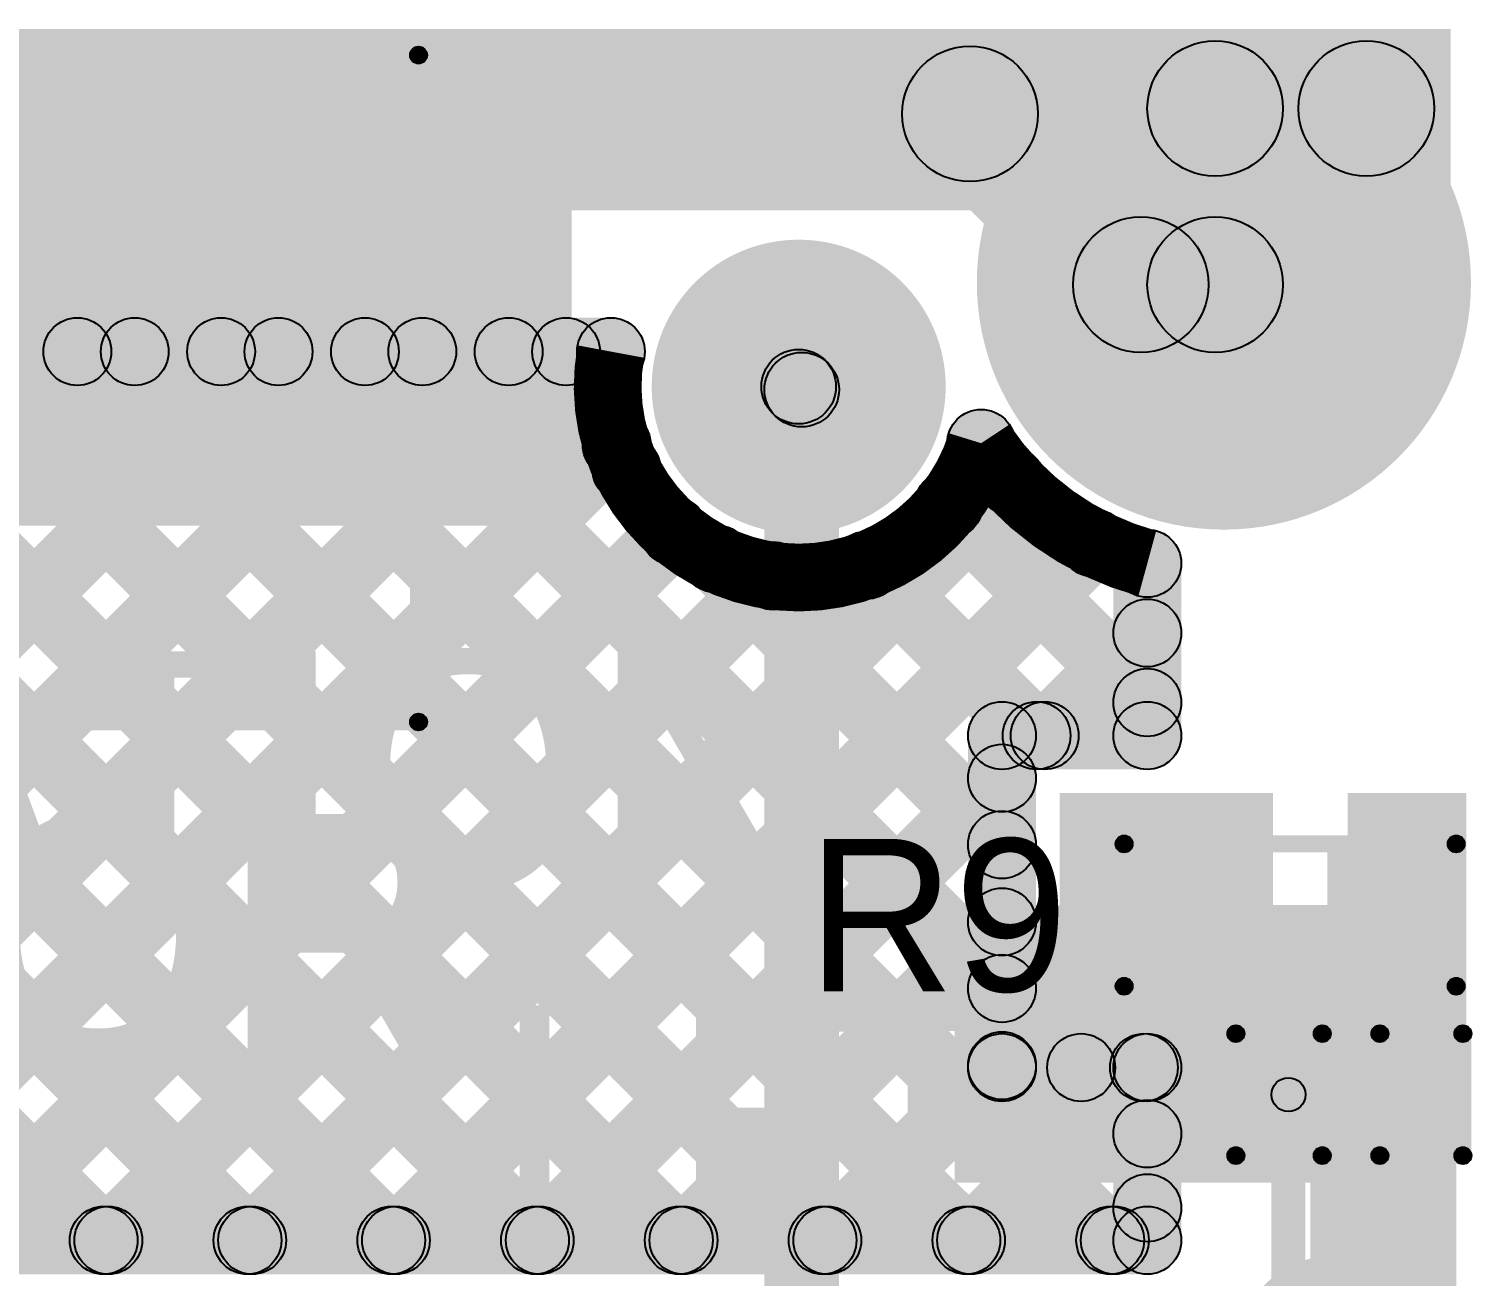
# Model space of a CAD drawing. Header units: millimetres. Extents: x 1.65 to 3.65, y 2.62 to 4.07.
# Drawn here: x 3.2229 to 3.649, y 3.7024 to 4.0706 of the extents above; entities that cross this region are included whole.
import ezdxf

# ---------------------------------------------------------------- set-up
doc = ezdxf.new("R2010")
doc.units = ezdxf.units.MM
doc.header["$MEASUREMENT"] = 0
for name, color, linetype in [('BottomLayer', 5, 'Continuous'), ('BottomSolder', 6, 'Continuous'), ('PadHoleLayer', 156, 'Continuous'), ('TopLayer', 1, 'Continuous'), ('TopOverlay', 2, 'Continuous'), ('TopPaste', 8, 'Continuous'), ('TopSolder', 216, 'Continuous'), ('ViaHoleLayer', 16, 'Continuous')]:
    doc.layers.add(name, color=color, linetype=linetype)

# ---------------------------------------------------------------- blocks, each defined once
blk = doc.blocks.new('SW_420_9')
at = {"layer": 'BottomLayer'}
h = blk.add_hatch(color=5, dxfattribs=at)
edge = h.paths.add_edge_path()
edge.add_arc((0.30315, 0), 0.03937, 0, 360)
at = {"layer": 'BottomSolder'}
h = blk.add_hatch(color=6, dxfattribs=at)
edge = h.paths.add_edge_path()
edge.add_arc((0.30315, 0), 0.04337, 0, 360)
at = {"layer": 'PadHoleLayer'}
h = blk.add_hatch(color=156, dxfattribs=at)
edge = h.paths.add_edge_path()
edge.add_arc((0.30315, 0), 0.01969, 0, 360)
at = {"layer": 'TopLayer'}
h = blk.add_hatch(color=1, dxfattribs=at)
edge = h.paths.add_edge_path()
edge.add_arc((0.30315, 0), 0.03937, 0, 360)
at = {"layer": 'TopOverlay'}
for points in [[(0, 0.09535), (0, 0.10035), (0.19098, 0.10035), (0.19098, 0.09535)], [(0.19348, -0.099), (0.18848, -0.099), (0.18848, 0.09785), (0.19348, 0.09785)], [(0, -0.1015), (0, -0.0965), (0.19098, -0.0965), (0.19098, -0.1015)]]:
    blk.add_hatch(color=2, dxfattribs=at).paths.add_polyline_path(points)
h = blk.add_hatch(color=2, dxfattribs=at)
edge = h.paths.add_edge_path()
edge.add_arc((0.19098, 0.09785), 0.0025, 0, 360)
h = blk.add_hatch(color=2, dxfattribs=at)
edge = h.paths.add_edge_path()
edge.add_arc((0.19098, 0.09785), 0.0025, 0, 360)
h = blk.add_hatch(color=2, dxfattribs=at)
edge = h.paths.add_edge_path()
edge.add_arc((0.19098, -0.099), 0.0025, 0, 360)
h = blk.add_hatch(color=2, dxfattribs=at)
edge = h.paths.add_edge_path()
edge.add_arc((0.19098, -0.099), 0.0025, 0, 360)
at = {"layer": 'TopSolder'}
h = blk.add_hatch(color=216, dxfattribs=at)
edge = h.paths.add_edge_path()
edge.add_arc((0.30315, 0), 0.04337, 0, 360)
at = {"layer": 'TopOverlay'}
for centre in [(0.19098, 0.09785), (0.19098, 0.09785), (0.19098, -0.099), (0.19098, -0.099)]:
    blk.add_circle(centre, 0.0025, dxfattribs=at)
blk = doc.blocks.new('LED_0402_13')
at = {"layer": 'TopLayer'}
for points in [[(-0.02834, -0.01378), (-0.02834, 0.01378), (-0.00866, 0.01378), (-0.00866, -0.01378)], [(0.00866, -0.01378), (0.00866, 0.01378), (0.02834, 0.01378), (0.02834, -0.01378)]]:
    blk.add_hatch(color=1, dxfattribs=at).paths.add_polyline_path(points)
at = {"layer": 'TopOverlay'}
h = blk.add_hatch(color=2, dxfattribs=at)
edge = h.paths.add_edge_path()
edge.add_arc((-0.033, 0.018), 0.0025, 0, 360)
h = blk.add_hatch(color=2, dxfattribs=at)
edge = h.paths.add_edge_path()
edge.add_arc((-0.033, 0.018), 0.0025, 0, 360)
for points in [[(-0.0355, 0.018), (-0.0305, 0.018), (-0.0305, -0.018), (-0.0355, -0.018)], [(-0.0085, 0.0205), (-0.0085, 0.0155), (-0.033, 0.0155), (-0.033, 0.0205)], [(0.034, 0.0205), (0.034, 0.0155), (0.0085, 0.0155), (0.0085, 0.0205)], [(0.0315, 0.018), (0.0365, 0.018), (0.0365, -0.018), (0.0315, -0.018)], [(0.034, -0.02), (0.054, -0.02), (0.054, 0.02), (0.034, 0.02)], [(-0.0085, -0.0155), (-0.0085, -0.0205), (-0.033, -0.0205), (-0.033, -0.0155)], [(0.034, -0.0155), (0.034, -0.0205), (0.0085, -0.0205), (0.0085, -0.0155)]]:
    blk.add_hatch(color=2, dxfattribs=at).paths.add_polyline_path(points)
h = blk.add_hatch(color=2, dxfattribs=at)
edge = h.paths.add_edge_path()
edge.add_arc((-0.0085, 0.018), 0.0025, 0, 360)
h = blk.add_hatch(color=2, dxfattribs=at)
edge = h.paths.add_edge_path()
edge.add_arc((0.0085, 0.018), 0.0025, 0, 360)
h = blk.add_hatch(color=2, dxfattribs=at)
edge = h.paths.add_edge_path()
edge.add_arc((0.034, 0.018), 0.0025, 0, 360)
h = blk.add_hatch(color=2, dxfattribs=at)
edge = h.paths.add_edge_path()
edge.add_arc((0.034, 0.018), 0.0025, 0, 360)
h = blk.add_hatch(color=2, dxfattribs=at)
edge = h.paths.add_edge_path()
edge.add_arc((-0.033, -0.018), 0.0025, 0, 360)
h = blk.add_hatch(color=2, dxfattribs=at)
edge = h.paths.add_edge_path()
edge.add_arc((-0.033, -0.018), 0.0025, 0, 360)
h = blk.add_hatch(color=2, dxfattribs=at)
edge = h.paths.add_edge_path()
edge.add_arc((-0.0085, -0.018), 0.0025, 0, 360)
h = blk.add_hatch(color=2, dxfattribs=at)
edge = h.paths.add_edge_path()
edge.add_arc((0.0085, -0.018), 0.0025, 0, 360)
h = blk.add_hatch(color=2, dxfattribs=at)
edge = h.paths.add_edge_path()
edge.add_arc((0.034, -0.018), 0.0025, 0, 360)
h = blk.add_hatch(color=2, dxfattribs=at)
edge = h.paths.add_edge_path()
edge.add_arc((0.034, -0.018), 0.0025, 0, 360)
at = {"layer": 'TopPaste'}
for points in [[(-0.02834, -0.01378), (-0.02834, 0.01378), (-0.00866, 0.01378), (-0.00866, -0.01378)], [(0.00866, -0.01378), (0.00866, 0.01378), (0.02834, 0.01378), (0.02834, -0.01378)]]:
    blk.add_hatch(color=8, dxfattribs=at).paths.add_polyline_path(points)
at = {"layer": 'TopSolder'}
for points in [[(-0.03234, -0.01778), (-0.03234, 0.01778), (-0.00466, 0.01778), (-0.00466, -0.01778)], [(0.00466, -0.01778), (0.00466, 0.01778), (0.03234, 0.01778), (0.03234, -0.01778)]]:
    blk.add_hatch(color=216, dxfattribs=at).paths.add_polyline_path(points)
at = {"layer": 'TopOverlay'}
for centre in [(-0.033, 0.018), (-0.033, 0.018), (-0.0085, 0.018), (0.0085, 0.018), (0.034, 0.018), (0.034, 0.018), (-0.033, -0.018), (-0.033, -0.018), (-0.0085, -0.018), (0.0085, -0.018), (0.034, -0.018), (0.034, -0.018)]:
    blk.add_circle(centre, 0.0025, dxfattribs=at)
blk = doc.blocks.new('RES_0603_49')
at = {"layer": 'TopLayer'}
for points in [[(-0.015, 0.0175), (-0.015, -0.0175), (-0.045, -0.0175), (-0.045, 0.0175)], [(0.045, 0.0175), (0.045, -0.0175), (0.015, -0.0175), (0.015, 0.0175)]]:
    blk.add_hatch(color=1, dxfattribs=at).paths.add_polyline_path(points)
at = {"layer": 'TopOverlay'}
h = blk.add_hatch(color=2, dxfattribs=at)
edge = h.paths.add_edge_path()
edge.add_arc((-0.049, 0.021), 0.0025, 0, 360)
h = blk.add_hatch(color=2, dxfattribs=at)
edge = h.paths.add_edge_path()
edge.add_arc((-0.049, 0.021), 0.0025, 0, 360)
for points in [[(0.049, 0.0235), (0.049, 0.0185), (-0.049, 0.0185), (-0.049, 0.0235)], [(-0.0515, 0.021), (-0.0465, 0.021), (-0.0465, -0.021), (-0.0515, -0.021)], [(0.0465, 0.021), (0.0515, 0.021), (0.0515, -0.021), (0.0465, -0.021)], [(0.049, -0.0185), (0.049, -0.0235), (-0.049, -0.0235), (-0.049, -0.0185)]]:
    blk.add_hatch(color=2, dxfattribs=at).paths.add_polyline_path(points)
h = blk.add_hatch(color=2, dxfattribs=at)
edge = h.paths.add_edge_path()
edge.add_arc((0.049, 0.021), 0.0025, 0, 360)
h = blk.add_hatch(color=2, dxfattribs=at)
edge = h.paths.add_edge_path()
edge.add_arc((0.049, 0.021), 0.0025, 0, 360)
h = blk.add_hatch(color=2, dxfattribs=at)
edge = h.paths.add_edge_path()
edge.add_arc((-0.049, -0.021), 0.0025, 0, 360)
h = blk.add_hatch(color=2, dxfattribs=at)
edge = h.paths.add_edge_path()
edge.add_arc((-0.049, -0.021), 0.0025, 0, 360)
h = blk.add_hatch(color=2, dxfattribs=at)
edge = h.paths.add_edge_path()
edge.add_arc((0.049, -0.021), 0.0025, 0, 360)
h = blk.add_hatch(color=2, dxfattribs=at)
edge = h.paths.add_edge_path()
edge.add_arc((0.049, -0.021), 0.0025, 0, 360)
at = {"layer": 'TopPaste'}
for points in [[(-0.015, 0.0175), (-0.015, -0.0175), (-0.045, -0.0175), (-0.045, 0.0175)], [(0.045, 0.0175), (0.045, -0.0175), (0.015, -0.0175), (0.015, 0.0175)]]:
    blk.add_hatch(color=8, dxfattribs=at).paths.add_polyline_path(points)
at = {"layer": 'TopSolder'}
for points in [[(-0.011, 0.0215), (-0.011, -0.0215), (-0.049, -0.0215), (-0.049, 0.0215)], [(0.049, 0.0215), (0.049, -0.0215), (0.011, -0.0215), (0.011, 0.0215)]]:
    blk.add_hatch(color=216, dxfattribs=at).paths.add_polyline_path(points)
at = {"layer": 'TopOverlay'}
for centre in [(-0.049, 0.021), (-0.049, 0.021), (0.049, 0.021), (0.049, 0.021), (-0.049, -0.021), (-0.049, -0.021), (0.049, -0.021), (0.049, -0.021)]:
    blk.add_circle(centre, 0.0025, dxfattribs=at)

msp = doc.modelspace()

# ---------------------------------------------------------------- hatches: boundary and pattern name
at = {"layer": 'BottomLayer'}
for points in [[(2.563, 4.017), (3.6424, 4.017), (3.6424, 4.0706), (2.563, 4.0706)], [(3.57287, 4.0271), (3.57287, 4.0671), (3.6175, 4.0671), (3.6175, 4.0271)], [(3.4864, 4.03136), (3.51468, 4.05964), (3.56509, 4.00923), (3.53681, 3.98095)], [(2.793, 3.924), (3.383, 3.924), (3.383, 4.022), (2.793, 4.022)], [(3.55095, 3.97509), (3.55095, 4.01509), (3.57287, 4.01509), (3.57287, 3.97509)], [(3.44222, 3.95722), (3.45778, 3.97278), (3.45868, 3.97187), (3.44313, 3.95632)], [(3.4619, 3.62296), (3.4399, 3.62296), (3.4399, 3.9641), (3.4619, 3.9641)], [(3.496, 3.73), (3.635, 3.73), (3.635, 3.812), (3.496, 3.812)], [(3.601, 3.002), (3.644, 3.002), (3.644, 3.812), (3.601, 3.812)]]:
    msp.add_hatch(color=5, dxfattribs=at).paths.add_polyline_path(points)
h = msp.add_hatch(color=5, dxfattribs=at)
edge = h.paths.add_edge_path()
edge.add_arc((3.50054, 4.0455), 0.02, 0, 360)
h = msp.add_hatch(color=5, dxfattribs=at)
edge = h.paths.add_edge_path()
edge.add_arc((3.57287, 4.0471), 0.02, 0, 360)
h = msp.add_hatch(color=5, dxfattribs=at)
edge = h.paths.add_edge_path()
edge.add_arc((3.6175, 4.0471), 0.02, 0, 360)
h = msp.add_hatch(color=5, dxfattribs=at)
edge = h.paths.add_edge_path()
edge.add_arc((3.57547, 3.99569), 0.0689, 0, 360)
h = msp.add_hatch(color=5, dxfattribs=at)
edge = h.paths.add_edge_path()
edge.add_arc((3.55095, 3.99509), 0.02, 0, 360)
h = msp.add_hatch(color=5, dxfattribs=at)
edge = h.paths.add_edge_path()
edge.add_arc((3.55095, 3.99509), 0.02, 0, 360)
h = msp.add_hatch(color=5, dxfattribs=at)
edge = h.paths.add_edge_path()
edge.add_arc((3.57287, 3.99509), 0.02, 0, 360)
h = msp.add_hatch(color=5, dxfattribs=at)
edge = h.paths.add_edge_path()
edge.add_arc((3.45, 3.965), 0.011, 0, 360)
h = msp.add_hatch(color=5, dxfattribs=at)
edge = h.paths.add_edge_path()
edge.add_arc((3.4509, 3.9641), 0.011, 0, 360)
h = msp.add_hatch(color=5, dxfattribs=at)
edge = h.paths.add_edge_path()
edge.add_arc((3.4509, 3.9641), 0.011, 0, 360)
h = msp.add_hatch(color=5, dxfattribs=at)
edge = h.paths.add_edge_path()
edge.add_arc((3.543, 3.795), 0.01181, 0, 360)
at = {"layer": 'BottomSolder'}
h = msp.add_hatch(color=6, dxfattribs=at)
edge = h.paths.add_edge_path()
edge.add_arc((3.57547, 3.99569), 0.0729, 0, 360)
at = {"layer": 'PadHoleLayer'}
h = msp.add_hatch(color=156, dxfattribs=at)
edge = h.paths.add_edge_path()
edge.add_arc((3.57547, 3.99569), 0.05472, 0, 360)
at = {"layer": 'TopLayer'}
h = msp.add_hatch(color=1, dxfattribs=at)
edge = h.paths.add_edge_path()
edge.add_arc((3.57547, 3.99569), 0.0689, 0, 360)
for points in [[(2.999, 3.96534), (2.999, 3.98534), (3.39459, 3.98534), (3.39459, 3.96534)], [(3.01595, 3.72305), (3.00181, 3.7372), (3.24702, 3.98241), (3.26116, 3.96826)], [(3.01795, 3.96826), (3.03209, 3.98241), (3.29443, 3.72007), (3.28029, 3.70593)], [(3.05837, 3.72305), (3.04423, 3.7372), (3.28944, 3.98241), (3.30358, 3.96826)], [(3.06038, 3.96826), (3.07452, 3.98241), (3.33685, 3.72007), (3.32271, 3.70593)], [(3.1008, 3.72305), (3.08666, 3.7372), (3.33187, 3.98241), (3.34601, 3.96826)], [(3.1028, 3.96826), (3.11695, 3.98241), (3.37928, 3.72007), (3.36514, 3.70593)], [(3.12705, 3.70688), (3.11291, 3.72102), (3.37429, 3.98241), (3.38844, 3.96826)], [(3.14523, 3.96826), (3.15937, 3.98241), (3.42171, 3.72007), (3.40757, 3.70593)], [(3.18766, 3.96826), (3.2018, 3.98241), (3.46413, 3.72007), (3.44999, 3.70593)], [(3.23008, 3.96826), (3.24422, 3.98241), (3.50656, 3.72007), (3.49242, 3.70593)], [(3.27251, 3.96826), (3.28665, 3.98241), (3.54899, 3.72007), (3.53484, 3.70593)], [(3.31494, 3.96826), (3.32908, 3.98241), (3.51707, 3.79441), (3.50293, 3.78027)], [(3.35736, 3.96826), (3.3715, 3.98241), (3.40627, 3.94764), (3.39213, 3.9335)], [(2.99193, 3.95186), (3.00607, 3.966), (3.252, 3.72007), (3.23786, 3.70593)], [(3.16853, 3.70593), (3.15439, 3.72007), (3.38923, 3.95492), (3.40337, 3.94078)], [(3.29581, 3.70593), (3.28166, 3.72007), (3.50567, 3.94408), (3.51981, 3.92994)], [(3.48731, 3.92317), (3.50145, 3.93731), (3.55994, 3.87882), (3.5458, 3.86468)], [(3.21095, 3.70593), (3.19681, 3.72007), (3.40612, 3.92938), (3.42026, 3.91524)], [(3.33823, 3.70593), (3.32409, 3.72007), (3.52996, 3.92594), (3.5441, 3.9118)], [(3.4185, 3.90713), (3.43264, 3.92127), (3.51707, 3.83684), (3.50293, 3.8227)], [(3.46285, 3.9052), (3.477, 3.91934), (3.52727, 3.86907), (3.51312, 3.85493)], [(3.25338, 3.70593), (3.23924, 3.72007), (3.43538, 3.91621), (3.44952, 3.90207)], [(3.56287, 3.862), (3.54287, 3.862), (3.54287, 3.91282), (3.56287, 3.91282)], [(3.52966, 3.85493), (3.51552, 3.86907), (3.5458, 3.89935), (3.55994, 3.88521)], [(3.51, 3.852), (3.51, 3.872), (3.55287, 3.872), (3.55287, 3.852)], [(3.52, 3.764), (3.5, 3.764), (3.5, 3.862), (3.52, 3.862)], [(3.38066, 3.70593), (3.36652, 3.72007), (3.50293, 3.85648), (3.51707, 3.84234)], [(3.527, 3.781), (3.59, 3.781), (3.59, 3.845), (3.527, 3.845)], [(3.612, 3.739), (3.647, 3.739), (3.647, 3.845), (3.612, 3.845)], [(3.42309, 3.70593), (3.40894, 3.72007), (3.50293, 3.81406), (3.51707, 3.79991)], [(3.46551, 3.70593), (3.45137, 3.72007), (3.50293, 3.77163), (3.51707, 3.75749)], [(3.51, 3.754), (3.51, 3.774), (3.55287, 3.774), (3.55287, 3.754)], [(3.50794, 3.70593), (3.4938, 3.72007), (3.5448, 3.77107), (3.55894, 3.75693)], [(3.52627, 3.75693), (3.54041, 3.77107), (3.55994, 3.75154), (3.5458, 3.7374)], [(3.56287, 3.713), (3.54287, 3.713), (3.54287, 3.764), (3.56287, 3.764)], [(3.5995, 3.69686), (3.5895, 3.69686), (3.5895, 3.756), (3.5995, 3.756)], [(3.55037, 3.70593), (3.53622, 3.72007), (3.5458, 3.72964), (3.55994, 3.7155)], [(3.14986, 3.703), (3.14986, 3.723), (3.55287, 3.723), (3.55287, 3.703)]]:
    msp.add_hatch(color=1, dxfattribs=at).paths.add_polyline_path(points)
h = msp.add_hatch(color=1, dxfattribs=at)
edge = h.paths.add_edge_path()
edge.add_arc((3.23715, 3.97534), 0.01, 0, 360)
h = msp.add_hatch(color=1, dxfattribs=at)
edge = h.paths.add_edge_path()
edge.add_arc((3.25409, 3.97534), 0.01, 0, 360)
h = msp.add_hatch(color=1, dxfattribs=at)
edge = h.paths.add_edge_path()
edge.add_arc((3.27958, 3.97534), 0.01, 0, 360)
h = msp.add_hatch(color=1, dxfattribs=at)
edge = h.paths.add_edge_path()
edge.add_arc((3.29651, 3.97534), 0.01, 0, 360)
h = msp.add_hatch(color=1, dxfattribs=at)
edge = h.paths.add_edge_path()
edge.add_arc((3.32201, 3.97534), 0.01, 0, 360)
h = msp.add_hatch(color=1, dxfattribs=at)
edge = h.paths.add_edge_path()
edge.add_arc((3.33894, 3.97534), 0.01, 0, 360)
h = msp.add_hatch(color=1, dxfattribs=at)
edge = h.paths.add_edge_path()
edge.add_arc((3.36443, 3.97534), 0.01, 0, 360)
h = msp.add_hatch(color=1, dxfattribs=at)
edge = h.paths.add_edge_path()
edge.add_arc((3.38137, 3.97534), 0.01, 0, 360)
h = msp.add_hatch(color=1, dxfattribs=at)
edge = h.paths.add_edge_path()
edge.add_arc((3.39459, 3.97534), 0.01, 0, 360)
h = msp.add_hatch(color=1, dxfattribs=at)
edge = h.paths.add_edge_path()
edge.add_arc((3.39459, 3.97534), 0.01, 0, 360)
h = msp.add_hatch(color=1, dxfattribs=at)
edge = h.paths.add_edge_path()
edge.add_arc((3.3963, 3.94785), 0.01, 0, 360)
h = msp.add_hatch(color=1, dxfattribs=at)
edge = h.paths.add_edge_path()
edge.add_arc((3.50384, 3.94829), 0.01, 0, 360)
h = msp.add_hatch(color=1, dxfattribs=at)
edge = h.paths.add_edge_path()
edge.add_arc((3.50384, 3.94829), 0.01, 0, 360)
h = msp.add_hatch(color=1, dxfattribs=at)
edge = h.paths.add_edge_path()
edge.add_arc((3.3992, 3.94057), 0.01, 0, 360)
h = msp.add_hatch(color=1, dxfattribs=at)
edge = h.paths.add_edge_path()
edge.add_arc((3.51274, 3.93701), 0.01, 0, 360)
h = msp.add_hatch(color=1, dxfattribs=at)
edge = h.paths.add_edge_path()
edge.add_arc((3.49438, 3.93024), 0.01, 0, 360)
h = msp.add_hatch(color=1, dxfattribs=at)
edge = h.paths.add_edge_path()
edge.add_arc((3.41319, 3.92231), 0.01, 0, 360)
h = msp.add_hatch(color=1, dxfattribs=at)
edge = h.paths.add_edge_path()
edge.add_arc((3.53703, 3.91887), 0.01, 0, 360)
h = msp.add_hatch(color=1, dxfattribs=at)
edge = h.paths.add_edge_path()
edge.add_arc((3.42557, 3.9142), 0.01, 0, 360)
h = msp.add_hatch(color=1, dxfattribs=at)
edge = h.paths.add_edge_path()
edge.add_arc((3.46993, 3.91227), 0.01, 0, 360)
h = msp.add_hatch(color=1, dxfattribs=at)
edge = h.paths.add_edge_path()
edge.add_arc((3.55287, 3.91282), 0.01, 0, 360)
h = msp.add_hatch(color=1, dxfattribs=at)
edge = h.paths.add_edge_path()
edge.add_arc((3.55287, 3.91282), 0.01, 0, 360)
h = msp.add_hatch(color=1, dxfattribs=at)
edge = h.paths.add_edge_path()
edge.add_arc((3.44245, 3.90914), 0.01, 0, 360)
h = msp.add_hatch(color=1, dxfattribs=at)
edge = h.paths.add_edge_path()
edge.add_arc((3.55287, 3.89228), 0.01, 0, 360)
h = msp.add_hatch(color=1, dxfattribs=at)
edge = h.paths.add_edge_path()
edge.add_arc((3.55287, 3.87175), 0.01, 0, 360)
h = msp.add_hatch(color=1, dxfattribs=at)
edge = h.paths.add_edge_path()
edge.add_arc((3.51, 3.862), 0.01, 0, 360)
h = msp.add_hatch(color=1, dxfattribs=at)
edge = h.paths.add_edge_path()
edge.add_arc((3.51, 3.862), 0.01, 0, 360)
h = msp.add_hatch(color=1, dxfattribs=at)
edge = h.paths.add_edge_path()
edge.add_arc((3.52019, 3.862), 0.01, 0, 360)
h = msp.add_hatch(color=1, dxfattribs=at)
edge = h.paths.add_edge_path()
edge.add_arc((3.52259, 3.862), 0.01, 0, 360)
h = msp.add_hatch(color=1, dxfattribs=at)
edge = h.paths.add_edge_path()
edge.add_arc((3.55287, 3.862), 0.01, 0, 360)
h = msp.add_hatch(color=1, dxfattribs=at)
edge = h.paths.add_edge_path()
edge.add_arc((3.55287, 3.862), 0.01, 0, 360)
h = msp.add_hatch(color=1, dxfattribs=at)
edge = h.paths.add_edge_path()
edge.add_arc((3.51, 3.84941), 0.01, 0, 360)
h = msp.add_hatch(color=1, dxfattribs=at)
edge = h.paths.add_edge_path()
edge.add_arc((3.51, 3.82977), 0.01, 0, 360)
h = msp.add_hatch(color=1, dxfattribs=at)
edge = h.paths.add_edge_path()
edge.add_arc((3.51, 3.80698), 0.01, 0, 360)
h = msp.add_hatch(color=1, dxfattribs=at)
edge = h.paths.add_edge_path()
edge.add_arc((3.543, 3.795), 0.01181, 0, 360)
h = msp.add_hatch(color=1, dxfattribs=at)
edge = h.paths.add_edge_path()
edge.add_arc((3.51, 3.78734), 0.01, 0, 360)
h = msp.add_hatch(color=1, dxfattribs=at)
edge = h.paths.add_edge_path()
edge.add_arc((3.51, 3.76456), 0.01, 0, 360)
h = msp.add_hatch(color=1, dxfattribs=at)
edge = h.paths.add_edge_path()
edge.add_arc((3.51, 3.764), 0.01, 0, 360)
h = msp.add_hatch(color=1, dxfattribs=at)
edge = h.paths.add_edge_path()
edge.add_arc((3.51, 3.764), 0.01, 0, 360)
h = msp.add_hatch(color=1, dxfattribs=at)
edge = h.paths.add_edge_path()
edge.add_arc((3.53334, 3.764), 0.01, 0, 360)
h = msp.add_hatch(color=1, dxfattribs=at)
edge = h.paths.add_edge_path()
edge.add_arc((3.55187, 3.764), 0.01, 0, 360)
h = msp.add_hatch(color=1, dxfattribs=at)
edge = h.paths.add_edge_path()
edge.add_arc((3.55287, 3.764), 0.01, 0, 360)
h = msp.add_hatch(color=1, dxfattribs=at)
edge = h.paths.add_edge_path()
edge.add_arc((3.55287, 3.764), 0.01, 0, 360)
h = msp.add_hatch(color=1, dxfattribs=at)
edge = h.paths.add_edge_path()
edge.add_arc((3.5945, 3.756), 0.005, 0, 360)
h = msp.add_hatch(color=1, dxfattribs=at)
edge = h.paths.add_edge_path()
edge.add_arc((3.55287, 3.74447), 0.01, 0, 360)
h = msp.add_hatch(color=1, dxfattribs=at)
edge = h.paths.add_edge_path()
edge.add_arc((3.55287, 3.72257), 0.01, 0, 360)
h = msp.add_hatch(color=1, dxfattribs=at)
edge = h.paths.add_edge_path()
edge.add_arc((3.24493, 3.713), 0.01, 0, 360)
h = msp.add_hatch(color=1, dxfattribs=at)
edge = h.paths.add_edge_path()
edge.add_arc((3.24631, 3.713), 0.01, 0, 360)
h = msp.add_hatch(color=1, dxfattribs=at)
edge = h.paths.add_edge_path()
edge.add_arc((3.28736, 3.713), 0.01, 0, 360)
h = msp.add_hatch(color=1, dxfattribs=at)
edge = h.paths.add_edge_path()
edge.add_arc((3.28874, 3.713), 0.01, 0, 360)
h = msp.add_hatch(color=1, dxfattribs=at)
edge = h.paths.add_edge_path()
edge.add_arc((3.32978, 3.713), 0.01, 0, 360)
h = msp.add_hatch(color=1, dxfattribs=at)
edge = h.paths.add_edge_path()
edge.add_arc((3.33116, 3.713), 0.01, 0, 360)
h = msp.add_hatch(color=1, dxfattribs=at)
edge = h.paths.add_edge_path()
edge.add_arc((3.37221, 3.713), 0.01, 0, 360)
h = msp.add_hatch(color=1, dxfattribs=at)
edge = h.paths.add_edge_path()
edge.add_arc((3.37359, 3.713), 0.01, 0, 360)
h = msp.add_hatch(color=1, dxfattribs=at)
edge = h.paths.add_edge_path()
edge.add_arc((3.41464, 3.713), 0.01, 0, 360)
h = msp.add_hatch(color=1, dxfattribs=at)
edge = h.paths.add_edge_path()
edge.add_arc((3.41602, 3.713), 0.01, 0, 360)
h = msp.add_hatch(color=1, dxfattribs=at)
edge = h.paths.add_edge_path()
edge.add_arc((3.45706, 3.713), 0.01, 0, 360)
h = msp.add_hatch(color=1, dxfattribs=at)
edge = h.paths.add_edge_path()
edge.add_arc((3.45844, 3.713), 0.01, 0, 360)
h = msp.add_hatch(color=1, dxfattribs=at)
edge = h.paths.add_edge_path()
edge.add_arc((3.49949, 3.713), 0.01, 0, 360)
h = msp.add_hatch(color=1, dxfattribs=at)
edge = h.paths.add_edge_path()
edge.add_arc((3.50087, 3.713), 0.01, 0, 360)
h = msp.add_hatch(color=1, dxfattribs=at)
edge = h.paths.add_edge_path()
edge.add_arc((3.54192, 3.713), 0.01, 0, 360)
h = msp.add_hatch(color=1, dxfattribs=at)
edge = h.paths.add_edge_path()
edge.add_arc((3.54329, 3.713), 0.01, 0, 360)
h = msp.add_hatch(color=1, dxfattribs=at)
edge = h.paths.add_edge_path()
edge.add_arc((3.55287, 3.713), 0.01, 0, 360)
h = msp.add_hatch(color=1, dxfattribs=at)
edge = h.paths.add_edge_path()
edge.add_arc((3.55287, 3.713), 0.01, 0, 360)
at = {"layer": 'TopSolder'}
h = msp.add_hatch(color=216, dxfattribs=at)
edge = h.paths.add_edge_path()
edge.add_arc((3.57547, 3.99569), 0.0729, 0, 360)
at = {"layer": 'ViaHoleLayer'}
h = msp.add_hatch(color=16, dxfattribs=at)
edge = h.paths.add_edge_path()
edge.add_arc((3.543, 3.795), 0.00591, 0, 360)

# ---------------------------------------------------------------- linework, layer by layer
at = {"layer": 'BottomLayer'}
for centre, radius in [((3.50054, 4.0455), 0.02), ((3.57287, 4.0471), 0.02), ((3.6175, 4.0471), 0.02), ((3.55095, 3.99509), 0.02), ((3.55095, 3.99509), 0.02), ((3.57287, 3.99509), 0.02), ((3.45, 3.965), 0.011), ((3.4509, 3.9641), 0.011), ((3.4509, 3.9641), 0.011)]:
    msp.add_circle(centre, radius, dxfattribs=at)
at = {"layer": 'TopLayer', "const_width": 0.02}
for points in [[(3.50384, 3.94829, -0.943319), (3.39459, 3.97534)], [(3.55287, 3.91282, -0.181957), (3.50384, 3.94829)]]:
    msp.add_lwpolyline(points, format="xyb", dxfattribs=at)
at = {"layer": 'TopLayer'}
for centre, radius in [((3.23715, 3.97534), 0.01), ((3.25409, 3.97534), 0.01), ((3.27958, 3.97534), 0.01), ((3.29651, 3.97534), 0.01), ((3.32201, 3.97534), 0.01), ((3.33894, 3.97534), 0.01), ((3.36443, 3.97534), 0.01), ((3.38137, 3.97534), 0.01), ((3.39459, 3.97534), 0.01), ((3.39459, 3.97534), 0.01), ((3.3963, 3.94785), 0.01), ((3.50384, 3.94829), 0.01), ((3.50384, 3.94829), 0.01), ((3.3992, 3.94057), 0.01), ((3.51274, 3.93701), 0.01), ((3.49438, 3.93024), 0.01), ((3.41319, 3.92231), 0.01), ((3.53703, 3.91887), 0.01), ((3.42557, 3.9142), 0.01), ((3.46993, 3.91227), 0.01), ((3.55287, 3.91282), 0.01), ((3.55287, 3.91282), 0.01), ((3.44245, 3.90914), 0.01), ((3.55287, 3.89228), 0.01), ((3.55287, 3.87175), 0.01), ((3.51, 3.862), 0.01), ((3.51, 3.862), 0.01), ((3.52019, 3.862), 0.01), ((3.52259, 3.862), 0.01), ((3.55287, 3.862), 0.01), ((3.55287, 3.862), 0.01), ((3.51, 3.84941), 0.01), ((3.51, 3.82977), 0.01), ((3.51, 3.80698), 0.01), ((3.51, 3.78734), 0.01), ((3.51, 3.76456), 0.01), ((3.51, 3.764), 0.01), ((3.51, 3.764), 0.01), ((3.53334, 3.764), 0.01), ((3.55187, 3.764), 0.01), ((3.55287, 3.764), 0.01), ((3.55287, 3.764), 0.01), ((3.5945, 3.756), 0.005), ((3.55287, 3.74447), 0.01), ((3.55287, 3.72257), 0.01), ((3.24493, 3.713), 0.01), ((3.24631, 3.713), 0.01), ((3.28736, 3.713), 0.01), ((3.28874, 3.713), 0.01), ((3.32978, 3.713), 0.01), ((3.33116, 3.713), 0.01), ((3.37221, 3.713), 0.01), ((3.37359, 3.713), 0.01), ((3.41464, 3.713), 0.01), ((3.41602, 3.713), 0.01), ((3.45706, 3.713), 0.01), ((3.45844, 3.713), 0.01), ((3.49949, 3.713), 0.01), ((3.50087, 3.713), 0.01), ((3.54192, 3.713), 0.01), ((3.54329, 3.713), 0.01), ((3.55287, 3.713), 0.01), ((3.55287, 3.713), 0.01)]:
    msp.add_circle(centre, radius, dxfattribs=at)

# ---------------------------------------------------------------- block references
msp.add_blockref('SW_420_9', (3.14685, 3.965))
at = {"rotation": 180}
for name, p in [('RES_0603_49', (3.595, 3.809)), ('LED_0402_13', (3.613, 3.756))]:
    msp.add_blockref(name, p, dxfattribs=at)

# ---------------------------------------------------------------- texts
at = {"layer": 'TopOverlay'}
for s, rotation, p in [('VIBRATION', 360, (2.952, 3.81682)), ('SENSOR', 360, (2.952, 3.76882)), ('LED_1', 360, (3.36, 3.71236)), ('RED', 90, (3.649, 3.516))]:
    msp.add_text(s, height=0.07, rotation=rotation, dxfattribs=at).set_placement(p)
msp.add_text('R9', height=0.045, dxfattribs=at).set_placement((3.45251, 3.78651))

doc.saveas('drawing.dxf')
